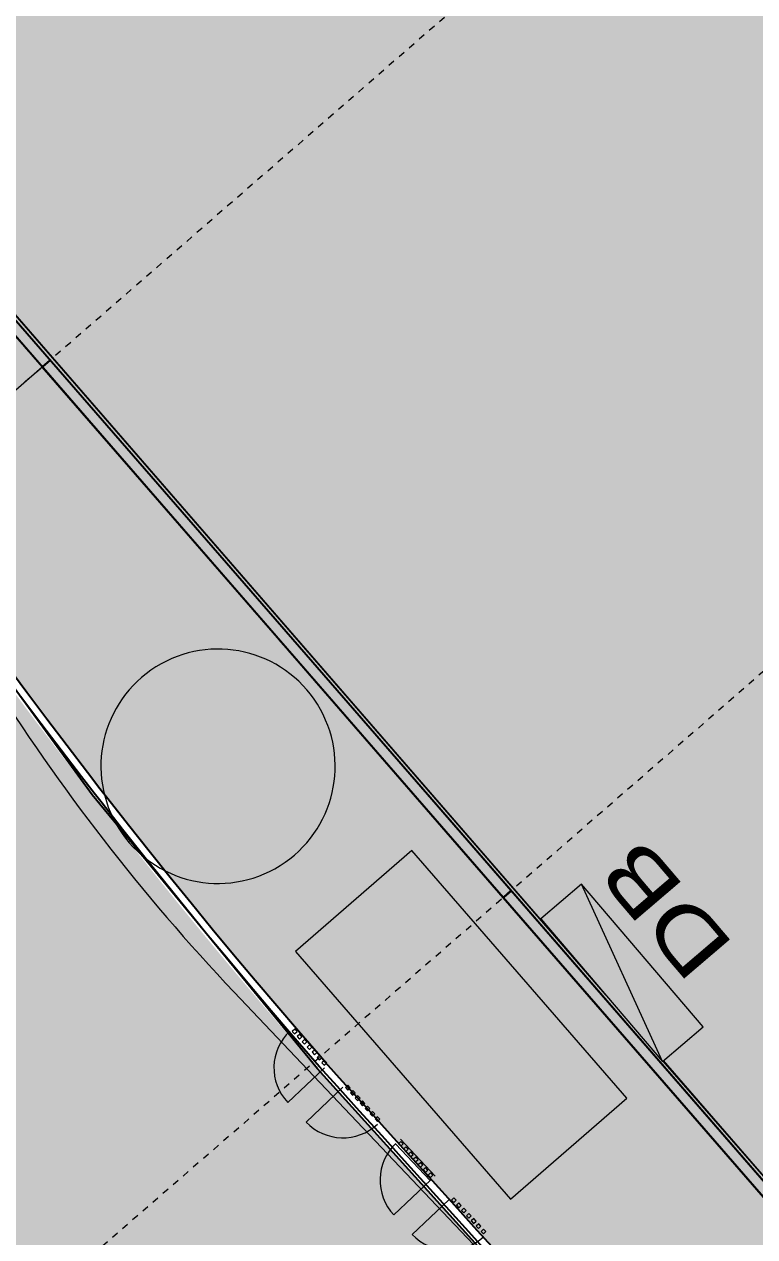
# Model space of a CAD drawing. Header units: metres. Extents: x 507649 to 508899, y 6966965 to 6967377.
# Drawn here: x 507747.07 to 507757.99, y 6967203.76 to 6967221.87 of the extents above; entities that cross this region are included whole.
import ezdxf

# ---------------------------------------------------------------- set-up
doc = ezdxf.new("R2010")
doc.units = ezdxf.units.M
doc.linetypes.add('Grid Line', pattern=[2.1, 1.2, -0.3, 0.3, -0.3])
doc.linetypes.add('Overhead', pattern=[0.004, 0.0025, -0.0015])
doc.layers.get('DEFPOINTS').update_dxf_attribs({"color": 11})
for name, color, linetype, lineweight in [('A-DOOR', 252, 'Continuous', 5), ('A-FLOR', 252, 'Continuous', 5), ('A-FLOR-OVHD', 252, 'Overhead', 5), ('A-GENM', 252, 'Continuous', 5), ('A-GLAZ-CWMG', 252, 'Continuous', 5), ('A-WALL', 252, 'Continuous', 5), ('A-WALL-FNSH', 252, 'Continuous', 5), ('P-EQPM', 252, 'Continuous', 5)]:
    doc.layers.add(name, color=color, linetype=linetype, lineweight=lineweight)
for name, color, linetype in [('C_ARCH_BUILDING_OUTLINE', 5, 'Continuous'), ('C_TEXT_2.5', 7, 'Continuous'), ('HATCH_PAVEMENT_CARPARK', 254, 'Continuous'), ('KRB_LIP', 6, 'Continuous'), ('PAV_CREST SAG', 2, 'Continuous')]:
    doc.layers.add(name, color=color, linetype=linetype)
doc.layers.add('C_HATCH_PR_BUILDING', color=7, linetype='Continuous', true_color=0xffffff)
doc.layers.add('HATCH_PAVEMENT_FOOTPATH', color=7, linetype='Continuous', true_color=0xffe8a3)
doc.layers.add('G-ANNO-TEXT', color=47, linetype='Continuous', lineweight=5, plot=False)
doc.layers.add('S-GRID', color=47, linetype='Continuous', lineweight=5, plot=False)
doc.styles.add('Arial', font='arial.ttf', dxfattribs={"width": 1.25, "height": 2.75})

# ---------------------------------------------------------------- blocks, each defined once
blk = doc.blocks.new('XD_HATCH')
at = {"layer": 'C_HATCH_PR_BUILDING'}
h = blk.add_hatch(color=256, dxfattribs=at)
h.dxf.hatch_style = 1
h.paths.add_polyline_path([(507766.7114712076, 6967255.441901507), (507736.5224968796, 6967229.202619134), (507736.7065401347, 6967228.988607633), (507736.6865972137, 6967228.971273723), (507782.5663682595, 6967176.225949598), (507795.6607634976, 6967161.160621315), (507797.0040414517, 6967162.328163907), (507817.3150021414, 6967142.707522603), (507816.1898952382, 6967141.318309417), (507902.1109846364, 6967071.731861632), (507911.8011868132, 6967083.719537463), (507919.917660144, 6967093.76036524), (507927.2652275744, 6967102.832742915), (507888.2110633251, 6967134.462426079), (507891.1024144976, 6967138.267644036), (507841.6235058198, 6967217.742071394), (507824.7664880396, 6967203.095037634), (507829.310751205, 6967190.60706463), (507825.7524239743, 6967187.514258268), (507795.493567654, 6967222.403706441)])
at = {"layer": 'HATCH_PAVEMENT_CARPARK'}
h = blk.add_hatch(color=256, dxfattribs=at)
h.dxf.hatch_style = 1
edge = h.paths.add_edge_path()
edge.add_arc((507820.0034998565, 6967266.08457284), 90.98458211620786, 212.4904543642829, 214.4331453505584, ccw=False)
edge.add_line((507743.259738124, 6967217.211377548), (507739.3975314046, 6967223.585736359))
edge.add_line((507739.3975314046, 6967223.585736359), (507735.7936832448, 6967229.353995057))
edge.add_arc((507741.7346741734, 6967233.062644091), 7.003531314148445, 130.4092430278981, 211.9743706987221, ccw=False)
edge.add_line((507737.1946859337, 6967238.395369221), (507750.6538532632, 6967250.093730764))
edge.add_line((507750.6538532632, 6967250.093730764), (507741.049971865, 6967244.042169198))
edge.add_line((507741.049971865, 6967244.042169198), (507736.8872338642, 6967241.487829533))
edge.add_line((507736.8872338642, 6967241.487829533), (507736.5955237746, 6967241.375367101))
edge.add_line((507736.5955237746, 6967241.375367101), (507734.5499233046, 6967240.120171109))
edge.add_line((507734.5499233046, 6967240.120171109), (507731.3209995569, 6967238.119609904))
edge.add_line((507731.3209995569, 6967238.119609904), (507725.6413092281, 6967234.653777817))
edge.add_line((507725.6413092281, 6967234.653777817), (507731.0427003233, 6967225.636469141))
edge.add_line((507731.0427003233, 6967225.636469141), (507734.3137180251, 6967220.406306409))
edge.add_line((507734.3137180251, 6967220.406306409), (507740.7104616989, 6967210.555473352))
edge.add_arc((507792.017806134, 6967243.468644231), 60.95670931299365, 212.6797836884799, 223.0041853169273)
edge.add_line((507747.439928019, 6967201.893012028), (507760.816868444, 6967187.541617209))
edge.add_line((507760.816868444, 6967187.541617209), (507809.4493859941, 6967136.333823396))
edge.add_line((507809.4493859941, 6967136.333823396), (507818.1023734175, 6967127.228489347))
edge.add_line((507818.1023734175, 6967127.228489347), (507823.8521710765, 6967121.377843477))
edge.add_line((507823.8521710765, 6967121.377843477), (507824.491633371, 6967120.744516207))
edge.add_arc((508006.4468773957, 6967303.151432955), 257.6431526462993, 225.071025288259, 227.4907900495964)
edge.add_line((507832.3551546261, 6967113.224957263), (507846.2318497486, 6967101.067578739))
edge.add_line((507846.2318497486, 6967101.067578739), (507853.4009464453, 6967095.287484264))
edge.add_line((507853.4009464453, 6967095.287484264), (507861.2593711033, 6967089.103216976))
edge.add_line((507861.2593711033, 6967089.103216976), (507875.8924891823, 6967078.040284697))
edge.add_line((507875.8924891823, 6967078.040284697), (507894.9955737367, 6967066.105054438))
edge.add_line((507894.9955737367, 6967066.105054438), (507898.3060348337, 6967064.421918126))
edge.add_arc((507903.2584861513, 6967076.441645358), 13.00002372242451, 247.6070198552218, 320.5781446759178)
edge.add_line((507913.3008925277, 6967068.186302426), (507923.208944465, 6967080.381378215))
edge.add_line((507923.208944465, 6967080.381378215), (507928.8841276558, 6967087.366536912))
edge.add_line((507928.8841276558, 6967087.366536912), (507934.5029423134, 6967094.284724478))
edge.add_arc((507925.5996185414, 6967101.304387234), 11.3377616575726, 321.7466336595238, 356.9561957222751)
edge.add_arc((507925.0507120236, 6967101.301187034), 11.88576786931197, 357.1121031783618, 390.6511107632426)
edge.add_line((507935.2758906623, 6967107.360658929), (507928.3545256564, 6967118.419111965))
edge.add_arc((507932.5928227408, 6967121.071815833), 4.99999999832287, 172.2503854987506, 212.0420000075198, ccw=False)
edge.add_line((507927.6384887192, 6967121.74603715), (507927.9053502395, 6967123.706997262))
edge.add_line((507927.9053502395, 6967123.706997262), (507927.9053517485, 6967123.707000558))
edge.add_line((507927.9053517485, 6967123.707000558), (507928.2223390685, 6967126.036356608))
edge.add_line((507928.2223390685, 6967126.036356608), (507922.150030748, 6967126.730982416))
edge.add_line((507922.150030748, 6967126.730982416), (507921.9819347211, 6967124.770181397))
edge.add_line((507921.9819347211, 6967124.770181397), (507922.0083029316, 6967120.888888236))
edge.add_arc((507933.6526286181, 6967120.753657673), 11.64511090531368, 179.334629380635, 190.5057676375704)
edge.add_arc((507935.1813953987, 6967121.115431891), 13.21443833747269, 190.8394680174239, 200.6804445510937)
edge.add_arc((507934.9067781703, 6967121.234382523), 13.00119250497167, 201.5983159139808, 211.6011122232603)
edge.add_line((507923.8334445828, 6967114.421725933), (507928.4221666068, 6967107.083820505))
edge.add_arc((507919.4738306066, 6967101.499861461), 10.54766873665453, 18.524061264430884, 31.965072847719682, ccw=False)
edge.add_line((507929.4750280016, 6967104.850886147), (507929.7869542996, 6967103.654149554))
edge.add_line((507929.7869542996, 6967103.654149554), (507929.9487755888, 6967102.428062135))
edge.add_arc((507919.9728119815, 6967101.735138339), 9.999999664101022, -10.207470343335217, 3.973345000989127, ccw=False)
edge.add_arc((507921.3094731871, 6967101.318868964), 8.612459920829098, 334.46201131576163, 350.94223361899583, ccw=False)
edge.add_line((507929.0804927182, 6967097.605956181), (507928.5011558054, 6967096.513323935))
edge.add_line((507928.5011558054, 6967096.513323935), (507927.7913798727, 6967095.500558112))
edge.add_line((507927.7913798727, 6967095.500558112), (507924.2562861922, 6967091.165756155))
edge.add_line((507924.2562861922, 6967091.165756155), (507918.5678883676, 6967084.190529966))
edge.add_line((507918.5678883676, 6967084.190529966), (507911.5804883735, 6967075.6136933))
edge.add_line((507911.5804883735, 6967075.6136933), (507910.6445944257, 6967074.540686919))
edge.add_line((507910.6445944257, 6967074.540686919), (507910.1305597919, 6967074.047533959))
edge.add_line((507910.1305597919, 6967074.047533959), (507909.8625188924, 6967073.812925008))
edge.add_line((507909.8625188924, 6967073.812925008), (507909.5874581657, 6967073.58658703))
edge.add_line((507909.5874581657, 6967073.58658703), (507909.3037505124, 6967073.367320516))
edge.add_line((507909.3037505124, 6967073.367320516), (507909.0134551754, 6967073.156853288))
edge.add_line((507909.0134551754, 6967073.156853288), (507908.4157980664, 6967072.764081684))
edge.add_line((507908.4157980664, 6967072.764081684), (507907.7950097427, 6967072.408440256))
edge.add_line((507907.7950097427, 6967072.408440256), (507907.1536392026, 6967072.091418494))
edge.add_line((507907.1536392026, 6967072.091418494), (507906.8254149568, 6967071.947527797))
edge.add_line((507906.8254149568, 6967071.947527797), (507906.4929364857, 6967071.813760258))
edge.add_line((507906.4929364857, 6967071.813760258), (507905.8164691053, 6967071.577087365))
edge.add_line((507905.8164691053, 6967071.577087365), (507905.1267767636, 6967071.382288369))
edge.add_line((507905.1267767636, 6967071.382288369), (507904.429109683, 6967071.208439109))
edge.add_line((507904.429109683, 6967071.208439109), (507903.0115983933, 6967071.034265787))
edge.add_line((507903.0115983933, 6967071.034265787), (507901.5807657596, 6967071.055805963))
edge.add_line((507901.5807657596, 6967071.055805963), (507900.4885445199, 6967071.127239552))
edge.add_line((507900.4885445199, 6967071.127239552), (507899.4095239192, 6967071.292312529))
edge.add_line((507899.4095239192, 6967071.292312529), (507898.9893379736, 6967071.382750341))
edge.add_line((507898.9893379736, 6967071.382750341), (507898.1341700989, 6967071.613953743))
edge.add_line((507898.1341700989, 6967071.613953743), (507897.2972950093, 6967071.904482902))
edge.add_line((507897.2972950093, 6967071.904482902), (507895.3676700215, 6967072.947363208))
edge.add_line((507895.3676700215, 6967072.947363208), (507879.2980153947, 6967082.987366308))
edge.add_line((507879.2980153947, 6967082.987366308), (507866.9949816288, 6967092.288707871))
edge.add_line((507866.9949816288, 6967092.288707871), (507856.5402952852, 6967100.453260982))
edge.add_line((507856.5402952852, 6967100.453260982), (507836.1676451592, 6967117.777295761))
edge.add_line((507836.1676451592, 6967117.777295761), (507828.8625246813, 6967124.875161681))
edge.add_line((507828.8625246813, 6967124.875161681), (507821.0370612084, 6967132.845379123))
edge.add_line((507821.0370612084, 6967132.845379123), (507813.7410268415, 6967140.457079464))
edge.add_line((507813.7410268415, 6967140.457079464), (507815.6575061902, 6967142.761338416))
edge.add_line((507815.6575061902, 6967142.761338416), (507797.0648119017, 6967160.682505572))
edge.add_line((507797.0648119017, 6967160.682505572), (507795.7150778505, 6967159.508257544))
edge.add_line((507795.7150778505, 6967159.508257544), (507754.4715294982, 6967202.935808213))
edge.add_line((507754.4715294982, 6967202.935808213), (507751.4593582927, 6967206.26821655))
edge.add_arc((507819.8677408877, 6967266.092568325), 90.87716915987994, 214.4857009168551, 221.170275368411, ccw=False)
at = {"layer": 'HATCH_PAVEMENT_FOOTPATH'}
h = blk.add_hatch(color=256, dxfattribs=at)
h.dxf.hatch_style = 1
h.paths.add_polyline_path([(507816.1898952382, 6967141.318309417), (507817.3150021414, 6967142.707522603), (507797.0040414517, 6967162.328163907), (507795.6607634976, 6967161.160621315), (507782.5663682595, 6967176.225949598), (507736.6865972137, 6967228.971273723), (507736.7065401347, 6967228.988607633), (507736.5214021922, 6967229.20147974), (507736.2446695218, 6967228.917961837), (507736.5536031383, 6967228.403520359), (507736.8110132301, 6967227.974870067), (507737.0684203822, 6967227.546218009), (507737.3258245946, 6967227.117564186), (507737.5832258677, 6967226.688908597), (507737.8464847431, 6967226.250491336), (507738.0980195957, 6967225.831592126), (507738.3554120506, 6967225.402931243), (507738.6128015658, 6967224.974268595), (507738.8701881417, 6967224.545604181), (507739.1275717779, 6967224.116938003), (507739.4345205589, 6967223.605713576), (507739.6473650886, 6967223.266018127), (507739.9127973965, 6967222.842279127), (507740.1782041388, 6967222.418524114), (507740.4435853134, 6967221.994753089), (507740.70894092, 6967221.570966052), (507740.9742709575, 6967221.147163007), (507741.2395754252, 6967220.723343954), (507741.4106881069, 6967220.449964399), (507741.5048543219, 6967220.299508896), (507741.770107646, 6967219.875657832), (507742.0353353978, 6967219.451790766), (507742.3005375755, 6967219.027907697), (507742.5657141781, 6967218.60400863), (507742.8308652048, 6967218.180093564), (507743.095990655, 6967217.756162502), (507743.386922806, 6967217.290901486), (507743.6292088614, 6967216.912538273), (507743.9005825398, 6967216.493572806), (507744.2244206159, 6967216.000119584), (507744.4502164996, 6967215.660147385), (507744.728460182, 6967215.245712601), (507745.0843601264, 6967214.722682197), (507745.2919576098, 6967214.421766362), (507745.5773741617, 6967214.012239618), (507745.8650395707, 6967213.604289405), (507746.1549451286, 6967213.197928077), (507746.4470820595, 6967212.793167929), (507746.7414415199, 6967212.390021218), (507747.0380146001, 6967211.988500146), (507747.3367923209, 6967211.588616868), (507747.6377656395, 6967211.190383488), (507747.9409254445, 6967210.793812063), (507748.2462625583, 6967210.398914596), (507748.5537677389, 6967210.005703041), (507748.8634316772, 6967209.614189303), (507749.1752449996, 6967209.22438523), (507749.489198267, 6967208.836302625), (507749.8052819758, 6967208.449953234), (507750.123486558, 6967208.065348752), (507750.4438023805, 6967207.682500823), (507750.7662197473, 6967207.301421036), (507751.0907288981, 6967206.922120926), (507751.4173200107, 6967206.544611975), (507751.5714618945, 6967206.367887501), (507751.7475827956, 6967206.173042415), (507752.4181453455, 6967205.43118942), (507753.0887078955, 6967204.689336425), (507753.7592704454, 6967203.947483429), (507754.581568032, 6967203.037763779), (507755.1118357284, 6967202.479416398), (507755.8004743834, 6967201.754311714), (507756.4891130384, 6967201.02920703), (507757.1777516934, 6967200.304102346), (507757.8663903489, 6967199.578997662), (507758.5550290039, 6967198.853892978), (507758.7321766224, 6967198.667364722), (507759.2436676589, 6967198.128788294), (507759.9323063144, 6967197.40368361), (507760.6209449694, 6967196.678578926), (507761.3095836248, 6967195.953474242), (507761.9982222798, 6967195.228369558), (507762.6868609348, 6967194.503264874), (507763.3754995903, 6967193.778160191), (507764.0641382453, 6967193.053055507), (507764.7527769003, 6967192.327950823), (507765.2762622503, 6967191.776744939), (507765.4414155558, 6967191.602846139), (507766.1300542108, 6967190.877741456), (507766.8186928662, 6967190.152636772), (507767.5073315213, 6967189.427532088), (507768.1959701763, 6967188.702427404), (507768.8846088317, 6967187.97732272), (507769.5732474867, 6967187.252218036), (507770.2618861417, 6967186.527113352), (507770.9505247972, 6967185.802008668), (507771.6391634522, 6967185.076903984), (507772.3278021072, 6967184.3517993), (507773.0164407627, 6967183.626694616), (507773.7050794177, 6967182.901589932), (507774.3937180727, 6967182.176485249), (507775.0823567281, 6967181.451380565), (507775.7709953832, 6967180.726275881), (507776.4596340386, 6967180.001171197), (507777.1482726936, 6967179.276066514), (507777.8369113486, 6967178.55096183), (507778.5255500041, 6967177.825857146), (507779.2141886591, 6967177.100752462), (507779.9028273141, 6967176.375647778), (507780.5914659696, 6967175.650543094), (507781.2801046246, 6967174.92543841), (507781.9687432796, 6967174.200333726), (507782.657381935, 6967173.475229042), (507783.34602059, 6967172.750124358), (507784.0346592451, 6967172.025019674), (507784.7232979005, 6967171.29991499), (507785.4119365555, 6967170.574810306), (507786.1005752105, 6967169.849705623), (507786.789213866, 6967169.124600939), (507787.477852521, 6967168.399496255), (507788.1664911765, 6967167.674391571), (507788.8551298315, 6967166.949286887), (507789.5437684865, 6967166.224182203), (507790.2324071419, 6967165.499077519), (507790.9210457969, 6967164.773972835), (507791.6096844519, 6967164.048868151), (507792.2983231074, 6967163.323763467), (507792.9869617624, 6967162.598658783), (507793.6756004174, 6967161.873554099), (507794.3642390729, 6967161.148449415), (507795.0528777279, 6967160.423344731), (507795.7249587709, 6967159.715674449), (507796.2808779804, 6967160.199315678), (507797.070000791, 6967160.885840481), (507797.2347282157, 6967160.727062648), (507797.9547176608, 6967160.033077635), (507798.6747071058, 6967159.339092622), (507799.3946965509, 6967158.645107608), (507800.114685996, 6967157.951122595), (507800.8346754415, 6967157.257137582), (507801.5546648866, 6967156.563152568), (507802.2746543316, 6967155.869167554), (507802.9946437767, 6967155.175182541), (507803.7146332217, 6967154.481197527), (507804.4346226668, 6967153.787212513), (507805.1546121119, 6967153.0932275), (507805.8746015569, 6967152.399242487), (507806.594591002, 6967151.705257474), (507807.314580447, 6967151.01127246), (507808.0345698921, 6967150.317287447), (507808.7545593372, 6967149.623302433), (507809.4745487827, 6967148.929317419), (507810.1945382277, 6967148.235332406), (507810.9145276728, 6967147.541347392), (507811.6345171179, 6967146.847362379), (507812.3545065629, 6967146.153377365), (507813.074496008, 6967145.459392352), (507813.7944854531, 6967144.765407339), (507814.5144748981, 6967144.071422325), (507815.2344643432, 6967143.377437312), (507815.8606196018, 6967142.7738974), (507815.6056346963, 6967142.458760373), (507814.9766242886, 6967141.681363495), (507814.3476138813, 6967140.903966617), (507813.9411843477, 6967140.465887806), (507814.0910720824, 6967140.307940212), (507816.8801262775, 6967137.440260583), (507817.5687649325, 6967136.7151559), (507818.2574035875, 6967135.990051216), (507818.9460422429, 6967135.264946532), (507819.6346808979, 6967134.539841847), (507820.3233195529, 6967133.814737163), (507821.1449682803, 6967132.94957902), (507821.7084986442, 6967132.375624577), (507822.4090959756, 6967131.662067725), (507823.109693307, 6967130.948510874), (507823.8102906384, 6967130.234954024), (507824.5108879698, 6967129.521397173), (507825.2114853016, 6967128.807840323), (507825.912082633, 6967128.094283472), (507826.6126799644, 6967127.380726621), (507827.3132772958, 6967126.66716977), (507828.0138746272, 6967125.95361292), (507828.7144719586, 6967125.24005607), (507828.9683205853, 6967124.981511798), (507829.4231271879, 6967124.539608574), (507830.1403347692, 6967123.842748987), (507830.85754235, 6967123.145889398), (507831.5747499312, 6967122.449029811), (507832.2919575125, 6967121.752170222), (507833.0091650933, 6967121.055310634), (507833.7263726746, 6967120.358451046), (507834.4435802558, 6967119.661591457), (507835.1607878371, 6967118.964731869), (507835.8779954179, 6967118.267872281), (507836.2686060495, 6967117.888343717), (507836.607931593, 6967117.599795714), (507837.3697365196, 6967116.95198922), (507838.1315414468, 6967116.304182726), (507838.8933463735, 6967115.656376231), (507839.6551513001, 6967115.008569738), (507840.4169562273, 6967114.360763244), (507841.1787611539, 6967113.712956751), (507841.9405660811, 6967113.065150257), (507842.7023710078, 6967112.417343764), (507843.4641759344, 6967111.769537269), (507844.2259808616, 6967111.121730776), (507844.9877857883, 6967110.473924281), (507845.7495907149, 6967109.826117788), (507846.5113956421, 6967109.178311294), (507847.2732005687, 6967108.5305048), (507848.0350054959, 6967107.882698307), (507848.7968104226, 6967107.234891812), (507849.5586153492, 6967106.587085319), (507850.3204202764, 6967105.939278824), (507851.082225203, 6967105.291472331), (507851.8440301297, 6967104.643665837), (507852.6058350569, 6967103.995859344), (507853.3676399835, 6967103.34805285), (507854.1294449107, 6967102.700246356), (507854.8912498374, 6967102.052439862), (507855.653054764, 6967101.404633368), (507856.4148596912, 6967100.756826874), (507856.6350841173, 6967100.569557393), (507857.1904579266, 6967100.135840032), (507857.978598245, 6967099.520344429), (507858.7667385633, 6967098.904848825), (507859.5548788812, 6967098.28935322), (507860.3430191996, 6967097.673857616), (507861.1311595179, 6967097.058362013), (507861.9192998363, 6967096.442866407), (507862.7074401546, 6967095.827370804), (507863.4955804725, 6967095.2118752), (507864.2837207909, 6967094.596379595), (507865.0718611092, 6967093.980883991), (507865.8600014276, 6967093.365388388), (507866.6481417459, 6967092.749892782), (507867.0863795853, 6967092.407652376), (507867.4386460921, 6967092.141331795), (507868.2363351244, 6967091.538262804), (507869.0340241571, 6967090.935193813), (507869.8317131898, 6967090.332124824), (507870.6294022221, 6967089.729055833), (507871.4270912549, 6967089.125986842), (507872.2247802876, 6967088.522917852), (507873.0224693199, 6967087.919848861), (507873.8201583526, 6967087.316779871), (507874.6178473854, 6967086.71371088), (507875.4155364181, 6967086.110641889), (507876.2132254504, 6967085.507572899), (507877.0109144831, 6967084.904503908), (507877.8086035158, 6967084.301434918), (507878.6062925481, 6967083.698365928), (507879.3939805334, 6967083.104278862), (507880.2420625803, 6967082.574413935), (507881.0901446277, 6967082.044549008), (507881.9382266747, 6967081.514684081), (507882.7863087221, 6967080.984819153), (507883.6343907691, 6967080.454954226), (507884.4824728165, 6967079.925089298), (507885.3305548634, 6967079.395224371), (507886.1786369104, 6967078.865359443), (507887.0267189578, 6967078.335494516), (507887.8748010048, 6967077.805629589), (507888.7228830522, 6967077.275764661), (507889.5709650991, 6967076.745899733), (507890.4190471466, 6967076.216034806), (507890.7858384596, 6967075.986870832), (507891.2671291935, 6967075.68616988), (507892.1152112405, 6967075.156304952), (507892.9632932879, 6967074.626440024), (507893.8113753349, 6967074.096575096), (507894.6594573823, 6967073.566710169), (507895.5069107814, 6967073.037483334), (507895.9324494121, 6967072.786644068), (507896.3676785524, 6967072.553022454), (507896.8119019289, 6967072.336992234), (507897.264408879, 6967072.138899013), (507897.7244754871, 6967071.959059699), (507898.1913657458, 6967071.797761993), (507898.3929092162, 6967071.73451438), (507898.6643327302, 6967071.655263938), (507899.1426197933, 6967071.531793502), (507899.6254617786, 6967071.42754821), (507900.1120862416, 6967071.342694833), (507900.601714687, 6967071.277369117), (507901.0935638137, 6967071.231675571), (507901.5868170857, 6967071.205688495), (507902.0807459466, 6967071.19954488), (507902.5745253963, 6967071.213158065), (507903.0673654927, 6967071.246506272), (507903.173398234, 6967071.257955595), (507902.2986842748, 6967071.964063435), (507902.1109846364, 6967071.731861632)])
blk = doc.blocks.new('25027_BNP_Skygate Play-Sheet - 000101 - SITE PLAN')
at = {"layer": 'A-DOOR'}
for p, q in [((-2264510.032679843, 4051997.702481341), (-2264659.023161, 4052737.79422788)), ((-2264902.165583997, 4051918.760822634), (-2265051.156065154, 4052658.852569174)), ((-2267166.614885386, 4051462.896542905), (-2267315.605366542, 4052202.988289446)), ((-2266774.481981232, 4051541.838201613), (-2266923.472462389, 4052281.929948153)), ((-2264321.296379026, 4052010.196094075), (-2264370.312992046, 4052000.328386737)), ((-2264370.312992046, 4052000.328386737), (-2264360.445284707, 4051951.311773717)), ((-2264311.428671688, 4051961.179481056), (-2264321.296379026, 4052010.196094075)), ((-2264215.92051271, 4052031.409681577), (-2264264.93712573, 4052021.541974239)), ((-2264264.93712573, 4052021.541974239), (-2264255.069418391, 4051972.525361219)), ((-2264206.052805372, 4051982.393068558), (-2264215.92051271, 4052031.409681577)), ((-2264110.544646394, 4052052.623269079), (-2264159.561259414, 4052042.755561741)), ((-2264159.561259414, 4052042.755561741), (-2264149.693552075, 4051993.738948721)), ((-2264149.693552075, 4051993.738948721), (-2264100.676939056, 4052003.60665606)), ((-2264100.676939056, 4052003.60665606), (-2264110.544646394, 4052052.623269079)), ((-2264005.168780078, 4052073.836856581), (-2264054.185393097, 4052063.969149243)), ((-2264054.185393097, 4052063.969149243), (-2264044.317685759, 4052014.952536223)), ((-2264044.317685759, 4052014.952536223), (-2263995.30107274, 4052024.820243562)), ((-2263995.30107274, 4052024.820243562), (-2264005.168780078, 4052073.836856581)), ((-2263899.792913762, 4052095.050444083), (-2263948.809526781, 4052085.182736745)), ((-2263948.809526781, 4052085.182736745), (-2263938.941819443, 4052036.166123725)), ((-2263938.941819443, 4052036.166123725), (-2263889.925206423, 4052046.033831064)), ((-2263889.925206423, 4052046.033831064), (-2263899.792913762, 4052095.050444083)), ((-2263794.417047446, 4052116.264031585), (-2263843.433660465, 4052106.396324247)), ((-2263843.433660465, 4052106.396324247), (-2263833.565953127, 4052057.379711227)), ((-2263833.565953127, 4052057.379711227), (-2263784.549340107, 4052067.247418566)), ((-2263784.549340107, 4052067.247418566), (-2263794.417047446, 4052116.264031585)), ((-2265242.769297089, 4051824.691129215), (-2265291.785910108, 4051814.823421876)), ((-2265291.785910108, 4051814.823421876), (-2265281.918202769, 4051765.806808857)), ((-2265232.90158975, 4051775.674516195), (-2265242.769297089, 4051824.691129215)), ((-2265137.393430772, 4051845.904716717), (-2265186.410043792, 4051836.037009378)), ((-2265186.410043792, 4051836.037009378), (-2265176.542336453, 4051787.020396359)), ((-2265127.525723434, 4051796.888103697), (-2265137.393430772, 4051845.904716717)), ((-2265032.017564456, 4051867.118304219), (-2265081.034177475, 4051857.25059688)), ((-2265081.034177475, 4051857.25059688), (-2265071.166470137, 4051808.233983861)), ((-2265071.166470137, 4051808.233983861), (-2265022.149857118, 4051818.1016912)), ((-2265022.149857118, 4051818.1016912), (-2265032.017564456, 4051867.118304219)), ((-2264926.64169814, 4051888.331891721), (-2264975.658311159, 4051878.464184383)), ((-2264975.658311159, 4051878.464184383), (-2264965.790603821, 4051829.447571363)), ((-2264965.790603821, 4051829.447571363), (-2264916.773990802, 4051839.315278702)), ((-2264916.773990802, 4051839.315278702), (-2264926.64169814, 4051888.331891721)), ((-2264426.672245343, 4051988.982506573), (-2264475.688858362, 4051979.114799234)), ((-2264475.688858362, 4051979.114799234), (-2264465.821151024, 4051930.098186215)), ((-2264465.821151024, 4051930.098186215), (-2264416.804538005, 4051939.965893554)), ((-2264416.804538005, 4051939.965893554), (-2264426.672245343, 4051988.982506573)), ((-2264360.445284707, 4051951.311773717), (-2264311.428671688, 4051961.179481056)), ((-2264255.069418391, 4051972.525361219), (-2264206.052805372, 4051982.393068558)), ((-2266164.242215151, 4051639.186164355), (-2266213.25882817, 4051629.318457016)), ((-2266213.25882817, 4051629.318457016), (-2266203.391120832, 4051580.301843997)), ((-2266154.374507812, 4051590.169551335), (-2266164.242215151, 4051639.186164355)), ((-2266058.866348835, 4051660.399751857), (-2266107.882961854, 4051650.532044518)), ((-2266107.882961854, 4051650.532044518), (-2266098.015254516, 4051601.515431499)), ((-2266048.998641496, 4051611.383138837), (-2266058.866348835, 4051660.399751857)), ((-2265558.896896038, 4051761.050366709), (-2265607.913509057, 4051751.18265937)), ((-2265607.913509057, 4051751.18265937), (-2265598.045801719, 4051702.166046351)), ((-2265598.045801719, 4051702.166046351), (-2265549.0291887, 4051712.033753689)), ((-2265549.0291887, 4051712.033753689), (-2265558.896896038, 4051761.050366709)), ((-2265453.521029721, 4051782.263954211), (-2265502.537642741, 4051772.396246872)), ((-2265502.537642741, 4051772.396246872), (-2265492.669935402, 4051723.379633853)), ((-2265492.669935402, 4051723.379633853), (-2265443.653322383, 4051733.247341191)), ((-2265443.653322383, 4051733.247341191), (-2265453.521029721, 4051782.263954211)), ((-2265348.145163405, 4051803.477541713), (-2265397.161776424, 4051793.609834374)), ((-2265397.161776424, 4051793.609834374), (-2265387.294069086, 4051744.593221355)), ((-2265387.294069086, 4051744.593221355), (-2265338.277456067, 4051754.460928693)), ((-2265338.277456067, 4051754.460928693), (-2265348.145163405, 4051803.477541713)), ((-2265281.918202769, 4051765.806808857), (-2265232.90158975, 4051775.674516195)), ((-2265176.542336453, 4051787.020396359), (-2265127.525723434, 4051796.888103697)), ((-2266691.121546732, 4051533.118226844), (-2266740.138159751, 4051523.250519506)), ((-2266740.138159751, 4051523.250519506), (-2266730.270452413, 4051474.233906487)), ((-2266730.270452413, 4051474.233906487), (-2266681.253839394, 4051484.101613825)), ((-2266681.253839394, 4051484.101613825), (-2266691.121546732, 4051533.118226844)), ((-2266585.745680416, 4051554.331814346), (-2266634.762293435, 4051544.464107008)), ((-2266634.762293435, 4051544.464107008), (-2266624.894586097, 4051495.447493989)), ((-2266624.894586097, 4051495.447493989), (-2266575.877973077, 4051505.315201327)), ((-2266575.877973077, 4051505.315201327), (-2266585.745680416, 4051554.331814346)), ((-2266480.369814099, 4051575.545401848), (-2266529.386427119, 4051565.67769451)), ((-2266529.386427119, 4051565.67769451), (-2266519.51871978, 4051516.661081491)), ((-2266519.51871978, 4051516.661081491), (-2266470.502106761, 4051526.528788829)), ((-2266470.502106761, 4051526.528788829), (-2266480.369814099, 4051575.545401848)), ((-2266374.993947783, 4051596.758989351), (-2266424.010560803, 4051586.891282012)), ((-2266424.010560803, 4051586.891282012), (-2266414.142853464, 4051537.874668993)), ((-2266414.142853464, 4051537.874668993), (-2266365.126240445, 4051547.742376331)), ((-2266365.126240445, 4051547.742376331), (-2266374.993947783, 4051596.758989351)), ((-2266269.618081467, 4051617.972576853), (-2266318.634694486, 4051608.104869514)), ((-2266318.634694486, 4051608.104869514), (-2266308.766987148, 4051559.088256495)), ((-2266308.766987148, 4051559.088256495), (-2266259.750374129, 4051568.955963833)), ((-2266259.750374129, 4051568.955963833), (-2266269.618081467, 4051617.972576853)), ((-2266203.391120832, 4051580.301843997), (-2266154.374507812, 4051590.169551335)), ((-2266098.015254516, 4051601.515431499), (-2266048.998641496, 4051611.383138837)), ((-2267823.346197426, 4051305.18608698), (-2267872.362810445, 4051295.318379642)), ((-2267872.362810445, 4051295.318379642), (-2267862.495103107, 4051246.301766623)), ((-2267813.478490088, 4051256.169473961), (-2267823.346197426, 4051305.18608698)), ((-2267717.97033111, 4051326.399674482), (-2267766.986944129, 4051316.531967144)), ((-2267766.986944129, 4051316.531967144), (-2267757.119236791, 4051267.515354125)), ((-2267757.119236791, 4051267.515354125), (-2267708.102623771, 4051277.383061463)), ((-2267708.102623771, 4051277.383061463), (-2267717.97033111, 4051326.399674482)), ((-2267612.594464794, 4051347.613261984), (-2267661.611077813, 4051337.745554646)), ((-2267661.611077813, 4051337.745554646), (-2267651.743370475, 4051288.728941627)), ((-2267651.743370475, 4051288.728941627), (-2267602.726757455, 4051298.596648965)), ((-2267602.726757455, 4051298.596648965), (-2267612.594464794, 4051347.613261984)), ((-2267507.218598478, 4051368.826849487), (-2267556.235211497, 4051358.959142148)), ((-2267556.235211497, 4051358.959142148), (-2267546.367504158, 4051309.942529129)), ((-2267546.367504158, 4051309.942529129), (-2267497.350891139, 4051319.810236467)), ((-2267497.350891139, 4051319.810236467), (-2267507.218598478, 4051368.826849487)), ((-2267401.842732161, 4051390.040436989), (-2267450.85934518, 4051380.17272965)), ((-2267450.85934518, 4051380.17272965), (-2267440.991637842, 4051331.156116631)), ((-2267440.991637842, 4051331.156116631), (-2267391.975024823, 4051341.023823969)), ((-2267391.975024823, 4051341.023823969), (-2267401.842732161, 4051390.040436989)), ((-2267296.466865845, 4051411.254024491), (-2267345.483478864, 4051401.386317152)), ((-2267345.483478864, 4051401.386317152), (-2267335.615771526, 4051352.369704133)), ((-2267335.615771526, 4051352.369704133), (-2267286.599158506, 4051362.237411471)), ((-2267286.599158506, 4051362.237411471), (-2267296.466865845, 4051411.254024491)), ((-2267191.090999528, 4051432.467611993), (-2267240.107612547, 4051422.599904654)), ((-2267240.107612547, 4051422.599904654), (-2267230.239905209, 4051373.583291635)), ((-2267230.239905209, 4051373.583291635), (-2267181.22329219, 4051383.450998973)), ((-2267181.22329219, 4051383.450998973), (-2267191.090999528, 4051432.467611993)), ((-2267862.495103107, 4051246.301766623), (-2267813.478490088, 4051256.169473961))]:
    blk.add_line(p, q, dxfattribs=at)
for centre, radius, start, end in [((-2264510.032679843, 4051997.702481341), 754.9397040635567, 11.38227921810498, 101.382279218105), ((-2264902.165583997, 4051918.760822634), 754.9397040643743, 101.382279218105, 191.382279218105), ((-2267166.614885386, 4051462.896542905), 754.9397040643743, 101.3822792154894, 191.3822792154894), ((-2266774.481981232, 4051541.838201613), 754.9397040635564, 11.38227921548941, 101.3822792154894)]:
    blk.add_arc(centre, radius, start, end, dxfattribs=at)
at = {"layer": 'A-FLOR'}
blk.add_line((-2262838.731125974, 4052541.656420611), (-2294595.28703962, 4046080.71209006), dxfattribs=at)
blk.add_arc((-2256857.69308622, 4023143.915283459), 30000, 90, 101.5000000139332, dxfattribs=at)
at = {"layer": 'A-FLOR-OVHD'}
blk.add_line((-2325995.006057956, 4038527.948158314), (-2236242.897146763, 4052743.813011056), dxfattribs=at)
at = {"layer": 'A-GENM'}
for p, q in [((-2262808.210797287, 4051443.696679031), (-2267647.879272798, 4050677.140061981)), ((-2262448.398507651, 4049172.015557872), (-2262808.210797287, 4051443.696679031)), ((-2267647.879272798, 4050677.140061981), (-2267288.066983162, 4048405.458940823)), ((-2267288.066983162, 4048405.458940823), (-2262448.398507651, 4049172.015557872))]:
    blk.add_line(p, q, dxfattribs=at)
at = {"layer": 'A-GLAZ-CWMG'}
for p, q in [((-2266776.073521056, 4051549.743966938), (-2266035.981774516, 4051698.734448095)), ((-2266756.338106379, 4051451.7107409), (-2266016.246359839, 4051600.701222057))]:
    blk.add_line(p, q, dxfattribs=at)
at = {"layer": 'A-WALL'}
for p, q in [((-2253399.868612239, 4050027.115056963), (-2253893.780745096, 4053143.915283459)), ((-2251930.643668811, 4050259.025888999), (-2253382.694395018, 4050029.035116264)), ((-2251907.177649918, 4050110.872772402), (-2277568.293235388, 4046046.400577155)), ((-2251899.355643621, 4050061.488400204), (-2265801.632149917, 4047859.502437346)), ((-2263787.981617366, 4048380.934783006), (-2253399.868612239, 4050027.115056963)), ((-2253417.263455555, 4050023.559711856), (-2263753.412556826, 4048386.413794014)), ((-2253417.263455555, 4050023.559712627), (-2253382.694395019, 4050029.035117035)), ((-2253405.822179856, 4050015.247238676), (-2253417.263455555, 4050023.559711856)), ((-2253383.920562226, 4049876.970996518), (-2253405.822179856, 4050015.247238676)), ((-2253382.694395018, 4050029.035116264), (-2253391.006868196, 4050017.593840565)), ((-2253391.006868196, 4050017.593840565), (-2253369.105250566, 4049879.317598407)), ((-2263787.981617366, 4048380.938389605), (-2274124.13071862, 4046743.792471766)), ((-2263776.540341666, 4048372.625916425), (-2263787.981617366, 4048380.938389605)), ((-2263754.638724036, 4048234.349674268), (-2263776.540341666, 4048372.625916425)), ((-2263753.412556826, 4048386.413794014), (-2263761.725030006, 4048374.972518315)), ((-2263761.725030006, 4048374.972518315), (-2263739.823412376, 4048236.696276157)), ((-2264337.078193763, 4048078.392131586), (-2267106.319670341, 4047664.506103323)), ((-2264218.825042831, 4047287.180281135), (-2264337.078193763, 4048078.392131586)), ((-2267104.618231087, 4047653.122060777), (-2277560.471229091, 4045997.016204956)), ((-2267106.319670342, 4047664.506103325), (-2266988.066519409, 4046873.294252872)), ((-2267106.319670341, 4047664.506103323), (-2264218.825042831, 4047287.180281135)), ((-2266988.066519409, 4046873.294252872), (-2264218.825042831, 4047287.180281135))]:
    blk.add_line(p, q, dxfattribs=at)
at = {"layer": 'A-WALL-FNSH'}
for p, q in [((-2264781.463823861, 4048011.975026031), (-2251897.947682487, 4050052.599213208)), ((-2277559.063267957, 4045988.12701796), (-2267103.287832497, 4047644.220588624))]:
    blk.add_line(p, q, dxfattribs=at)
at = {"layer": 'P-EQPM'}
for start, end in [(0, 180), (180, 0)]:
    blk.add_arc((-2259847.819734422, 4050959.290994826), 1750, start, end, dxfattribs=at)
at = {"layer": 'S-GRID', "linetype": 'Grid Line'}
for p, q in [((-2245896.892085627, 4002655.428727488), (-2259808.597084166, 4090487.2191323)), ((-2256267.610247436, 4001012.807405242), (-2270179.315245975, 4088844.597810051)), ((-2325990.242625743, 4038528.702639843), (-2226640.196405619, 4054264.787811684))]:
    blk.add_line(p, q, dxfattribs=at)
at = {"layer": 'G-ANNO-TEXT', "insert": (-2266354.75175968, 4046713.761386667), "char_height": 900, "width": 2084.3875, "attachment_point": 1, "rotation": 8.500407120209397, "style": 'Arial'}
blk.add_mtext('DB', dxfattribs=at)
blk = doc.blocks.new('XE_ARCH')
at = {"xscale": 0.001, "yscale": 0.001, "zscale": 0.001, "rotation": 121.996}
blk.add_blockref('25027_BNP_Skygate Play-Sheet - 000101 - SITE PLAN', (509988.1258491366, 6971273.770169701), dxfattribs=at)
at = {"layer": 'DEFPOINTS'}
blk.add_lwpolyline([(507766.7127431966, 6967255.442836881), (507736.5224968799, 6967229.202619134), (507795.6613833228, 6967161.16135645), (507797.0046693535, 6967162.328889751), (507817.3154943198, 6967142.708107949), (507816.1903778067, 6967141.318902547), (507902.0841389373, 6967071.740655795), (507927.2653116098, 6967102.832404329), (507888.211498272, 6967134.462520768), (507891.2843279926, 6967138.25660756), (507841.6355110602, 6967217.752043302), (507824.7673979402, 6967203.095571434), (507829.2812580997, 6967190.69088112), (507825.698928676, 6967187.577256247), (507766.7127431966, 6967255.442836881)], dxfattribs=at)
blk = doc.blocks.new('XD_DESIGN BASE_1')
at = {"layer": 'C_ARCH_BUILDING_OUTLINE', "elevation": 5.240000000223517}
blk.add_lwpolyline([(507902.0949087422, 6967072.071734831), (507919.6666779257, 6967093.787347335), (507918.6255378081, 6967094.630554084), (507925.8994887434, 6967103.61198378), (507888.0084258015, 6967134.433076007), (507891.1024144976, 6967138.267644037), (507841.5569124282, 6967217.482525246), (507824.9403503435, 6967203.050057167), (507829.4941351982, 6967190.535917854), (507825.6755189267, 6967187.215550024), (507825.560717063, 6967187.347631563), (507766.6966710142, 6967255.230274536), (507751.8281906433, 6967242.077746114), (507736.7831390058, 6967229.12900183), (507754.429883563, 6967208.841344472), (507781.9747839542, 6967177.135216327), (507795.7540688091, 6967161.440460766), (507797.064462353, 6967162.579421077), (507797.2881683721, 6967162.40685243), (507817.6588562671, 6967142.7285139), (507816.5471400456, 6967141.355834709), (507902.0949087422, 6967072.071734831)], dxfattribs=at)
at = {"layer": 'C_ARCH_BUILDING_OUTLINE'}
blk.add_polyline3d([(507736.6865972136, 6967228.971273724, 5.189999999944121), (507745.1455465388, 6967219.279252455, 5.189999999944121), (507746.369662439, 6967217.870885931, 5.189999999944121), (507754.2336900304, 6967208.823186122, 5.189999999944121), (507768.1433177884, 6967192.819918718, 5.189999999944121), (507769.3674336886, 6967191.411552195, 5.189999999944121), (507782.5663682595, 6967176.225949598, 5.189999999944121), (507783.8033707356, 6967174.802756846, 5.189999999944121), (507795.6607634975, 6967161.160621315, 5.189999999944121), (507797.004041452, 6967162.328163907, 5.189999999944121), (507800.2453426076, 6967159.197026571, 5.189999999944121), (507802.4030129774, 6967157.112690087, 5.189999999944121), (507804.136341508, 6967155.438273113, 5.189999999944121), (507805.4784124778, 6967154.141815821, 5.189999999944121), (507817.3150021415, 6967142.707522603, 5.189999999944121), (507816.1898952383, 6967141.318309417, 5.189999999944121), (507816.9273693035, 6967140.72103812, 5.189999999944121), (507818.3774500261, 6967139.546635337, 5.189999999944121), (507830.2158903982, 6967129.958826121, 5.189999999944121), (507831.6659711208, 6967128.784423336, 5.189999999944121), (507861.0592472553, 6967104.979165638, 5.189999999944121), (507863.2537960019, 6967103.201827236, 5.189999999944121)], dxfattribs=at)
at = {"layer": 'KRB_LIP'}
blk.add_polyline3d([(507858.9786660983, 6967098.437959556, 4.979999999981374), (507851.1737469779, 6967104.689849745, 4.979999999981374), (507843.5465631341, 6967111.161196586, 4.979999999981374), (507836.1071258499, 6967117.86436139, 4.979999999981374), (507828.8563505444, 6967124.800474469, 4.979999999981374), (507821.7955960818, 6967131.971213661, 4.979999999981374), (507813.7410268416, 6967140.457079463, 5), (507815.5995782339, 6967142.751905043, 5.029530387371778), (507797.0151568577, 6967160.681651145, 5.03389033395797), (507795.6648810138, 6967159.508026166, 5.015999999828637), (507765.1674965476, 6967191.67344914, 5.015000000130385), (507758.6234109197, 6967198.564068925, 5.007999999914318), (507754.4715294982, 6967202.935808215, 5.007999999914318), (507751.4593582926, 6967206.26821655, 5.008460934273899), (507748.0879069996, 6967210.358240285, 5.008230467094108), (507744.9606421473, 6967214.637865562, 5.007999999914318), (507744.9606421473, 6967214.637865562, 5.007999999914318), (507743.259738124, 6967217.211377548, 5.007999999914318), (507743.259738124, 6967217.211377548, 5.007999999914318), (507739.3059200738, 6967223.528500136, 5.015452430583537)], dxfattribs=at)
at = {"layer": 'PAV_CREST SAG'}
for points in [[(507754.0976870405, 6967203.409046911, 5.158061747439206), (507753.7624057652, 6967203.77997341, 5.15811305353418), (507753.42712449, 6967204.150899906, 5.158164359629154), (507753.0918432153, 6967204.521826405, 5.158215665724128), (507752.7565619401, 6967204.892752901, 5.158266971819103), (507752.4212806653, 6967205.2636794, 5.158318277914077), (507752.0859993901, 6967205.634605898, 5.158369584009051), (507751.7507181154, 6967206.005532395, 5.158420890104026), (507751.4892525873, 6967206.29479547, 5.158460934180766), (507751.4173006127, 6967206.377172261, 5.158456163015217), (507751.0897882627, 6967206.754683852, 5.158434425480664), (507750.764357903, 6967207.133991672, 5.158412688411772), (507750.4410193837, 6967207.515084237, 5.158390951342881), (507750.119782493, 6967207.897950012, 5.158369214273989), (507749.8006569552, 6967208.282577405, 5.158347477205098), (507749.4836524306, 6967208.668954775, 5.158325739670545), (507749.168778515, 6967209.057070427, 5.158304002601653), (507748.8560447404, 6967209.446912609, 5.158282265532762), (507748.5454605734, 6967209.838469522, 5.15826052846387), (507748.2370354161, 6967210.231729314, 5.158238790929317), (507748.1195012205, 6967210.382772002, 5.158230467233807), (507747.930778604, 6967210.626680076, 5.158217053860426), (507747.626699409, 6967211.02330986, 5.158195316791534), (507747.3248070348, 6967211.421606652, 5.158173579722643), (507747.025110621, 6967211.821558401, 5.15815184218809)], [(507754.0976870405, 6967203.409046911, 5.158061747439206), (507753.7624057652, 6967203.77997341, 5.15811305353418), (507753.42712449, 6967204.150899906, 5.158164359629154), (507753.0918432153, 6967204.521826405, 5.158215665724128), (507752.7565619401, 6967204.892752901, 5.158266971819103), (507752.4212806653, 6967205.2636794, 5.158318277914077), (507752.0859993901, 6967205.634605898, 5.158369584009051), (507751.7507181154, 6967206.005532395, 5.158420890104026), (507751.4892525873, 6967206.29479547, 5.158460934180766), (507751.4173006127, 6967206.377172261, 5.158456163015217), (507751.0897882627, 6967206.754683852, 5.158434425480664), (507750.764357903, 6967207.133991672, 5.158412688411772), (507750.4410193837, 6967207.515084237, 5.158390951342881), (507750.119782493, 6967207.897950012, 5.158369214273989), (507749.8006569552, 6967208.282577405, 5.158347477205098), (507749.4836524306, 6967208.668954775, 5.158325739670545), (507749.168778515, 6967209.057070427, 5.158304002601653), (507748.8560447404, 6967209.446912609, 5.158282265532762), (507748.5454605734, 6967209.838469522, 5.15826052846387), (507748.2370354161, 6967210.231729314, 5.158238790929317), (507748.1195012205, 6967210.382772002, 5.158230467233807), (507747.930778604, 6967210.626680076, 5.158217053860426), (507747.626699409, 6967211.02330986, 5.158195316791534), (507747.3248070348, 6967211.421606652, 5.158173579722643), (507747.025110621, 6967211.821558401, 5.15815184218809)], [(507754.0976870405, 6967203.409046911, 5.158061747439206), (507753.7624057652, 6967203.77997341, 5.15811305353418), (507753.42712449, 6967204.150899906, 5.158164359629154), (507753.0918432153, 6967204.521826405, 5.158215665724128), (507752.7565619401, 6967204.892752901, 5.158266971819103), (507752.4212806653, 6967205.2636794, 5.158318277914077), (507752.0859993901, 6967205.634605898, 5.158369584009051), (507751.7507181154, 6967206.005532395, 5.158420890104026), (507751.4892525873, 6967206.29479547, 5.158460934180766), (507751.4173006127, 6967206.377172261, 5.158456163015217), (507751.0897882627, 6967206.754683852, 5.158434425480664), (507750.764357903, 6967207.133991672, 5.158412688411772), (507750.4410193837, 6967207.515084237, 5.158390951342881), (507750.119782493, 6967207.897950012, 5.158369214273989), (507749.8006569552, 6967208.282577405, 5.158347477205098), (507749.4836524306, 6967208.668954775, 5.158325739670545), (507749.168778515, 6967209.057070427, 5.158304002601653), (507748.8560447404, 6967209.446912609, 5.158282265532762), (507748.5454605734, 6967209.838469522, 5.15826052846387), (507748.2370354161, 6967210.231729314, 5.158238790929317), (507748.1195012205, 6967210.382772002, 5.158230467233807), (507747.930778604, 6967210.626680076, 5.158217053860426), (507747.626699409, 6967211.02330986, 5.158195316791534), (507747.3248070348, 6967211.421606652, 5.158173579722643), (507747.025110621, 6967211.821558401, 5.15815184218809)], [(507754.1792908697, 6967203.482808791, 5.158061747439206), (507753.844009595, 6967203.85373529, 5.15811305353418), (507753.5087283198, 6967204.224661786, 5.158164359629154), (507753.1734470446, 6967204.595588285, 5.158215665724128), (507752.8381657698, 6967204.966514781, 5.158266971819103), (507752.5028844946, 6967205.33744128, 5.158318277914077), (507752.1676032199, 6967205.708367778, 5.158369584009051), (507751.8323219446, 6967206.079294275, 5.158420890104026), (507751.5714618983, 6967206.367887497, 5.158460934180766), (507751.5001912233, 6967206.449485101, 5.158456163015217), (507751.1730754771, 6967206.826539541, 5.158434425480664), (507750.8480391996, 6967207.205388034, 5.158412688411772), (507750.5250922302, 6967207.586019114, 5.158390951342881), (507750.2042443436, 6967207.968421251, 5.158369214273989), (507749.8855052534, 6967208.352582878, 5.158347477205098), (507749.5688846079, 6967208.738492362, 5.158325739670545), (507749.2543919915, 6967209.12613802, 5.158304002601653), (507748.9420369244, 6967209.515508121, 5.158282265532762), (507748.6318288618, 6967209.906590875, 5.15826052846387), (507748.3237771941, 6967210.299374446, 5.158238790929317), (507748.206385328, 6967210.450234229, 5.158230467233807), (507748.0178912464, 6967210.693846941, 5.158217053860426), (507747.7141802786, 6967211.089996422, 5.158195316791534), (507747.4126534835, 6967211.487810895, 5.158173579722643), (507747.1133199893, 6967211.887278318, 5.15815184218809), (507746.8161888574, 6967212.288386598, 5.158130105119199)], [(507754.1792908697, 6967203.482808791, 5.158061747439206), (507753.844009595, 6967203.85373529, 5.15811305353418), (507753.5087283198, 6967204.224661786, 5.158164359629154), (507753.1734470446, 6967204.595588285, 5.158215665724128), (507752.8381657698, 6967204.966514781, 5.158266971819103), (507752.5028844946, 6967205.33744128, 5.158318277914077), (507752.1676032199, 6967205.708367778, 5.158369584009051), (507751.8323219446, 6967206.079294275, 5.158420890104026), (507751.5714618983, 6967206.367887497, 5.158460934180766), (507751.5001912233, 6967206.449485101, 5.158456163015217), (507751.1730754771, 6967206.826539541, 5.158434425480664), (507750.8480391996, 6967207.205388034, 5.158412688411772), (507750.5250922302, 6967207.586019114, 5.158390951342881), (507750.2042443436, 6967207.968421251, 5.158369214273989), (507749.8855052534, 6967208.352582878, 5.158347477205098), (507749.5688846079, 6967208.738492362, 5.158325739670545), (507749.2543919915, 6967209.12613802, 5.158304002601653), (507748.9420369244, 6967209.515508121, 5.158282265532762), (507748.6318288618, 6967209.906590875, 5.15826052846387), (507748.3237771941, 6967210.299374446, 5.158238790929317), (507748.206385328, 6967210.450234229, 5.158230467233807), (507748.0178912464, 6967210.693846941, 5.158217053860426), (507747.7141802786, 6967211.089996422, 5.158195316791534), (507747.4126534835, 6967211.487810895, 5.158173579722643), (507747.1133199893, 6967211.887278318, 5.15815184218809), (507746.8161888574, 6967212.288386598, 5.158130105119199)], [(507754.1792908697, 6967203.482808791, 5.158061747439206), (507753.844009595, 6967203.85373529, 5.15811305353418), (507753.5087283198, 6967204.224661786, 5.158164359629154), (507753.1734470446, 6967204.595588285, 5.158215665724128), (507752.8381657698, 6967204.966514781, 5.158266971819103), (507752.5028844946, 6967205.33744128, 5.158318277914077), (507752.1676032199, 6967205.708367778, 5.158369584009051), (507751.8323219446, 6967206.079294275, 5.158420890104026), (507751.5714618983, 6967206.367887497, 5.158460934180766), (507751.5001912233, 6967206.449485101, 5.158456163015217), (507751.1730754771, 6967206.826539541, 5.158434425480664), (507750.8480391996, 6967207.205388034, 5.158412688411772), (507750.5250922302, 6967207.586019114, 5.158390951342881), (507750.2042443436, 6967207.968421251, 5.158369214273989), (507749.8855052534, 6967208.352582878, 5.158347477205098), (507749.5688846079, 6967208.738492362, 5.158325739670545), (507749.2543919915, 6967209.12613802, 5.158304002601653), (507748.9420369244, 6967209.515508121, 5.158282265532762), (507748.6318288618, 6967209.906590875, 5.15826052846387), (507748.3237771941, 6967210.299374446, 5.158238790929317), (507748.206385328, 6967210.450234229, 5.158230467233807), (507748.0178912464, 6967210.693846941, 5.158217053860426), (507747.7141802786, 6967211.089996422, 5.158195316791534), (507747.4126534835, 6967211.487810895, 5.158173579722643), (507747.1133199893, 6967211.887278318, 5.15815184218809), (507746.8161888574, 6967212.288386598, 5.158130105119199)]]:
    blk.add_polyline3d(points, dxfattribs=at)

msp = doc.modelspace()

# ---------------------------------------------------------------- block references
at = {"layer": 'C_TEXT_2.5'}
msp.add_blockref('XD_HATCH', (0, 0), dxfattribs=at)

# ---------------------------------------------------------------- next in the draw order: block references
msp.add_blockref('XE_ARCH', (0, 0), dxfattribs=at)

# ---------------------------------------------------------------- next in the draw order: block references
msp.add_blockref('XD_DESIGN BASE_1', (0, 0), dxfattribs=at)

doc.saveas('drawing.dxf')
